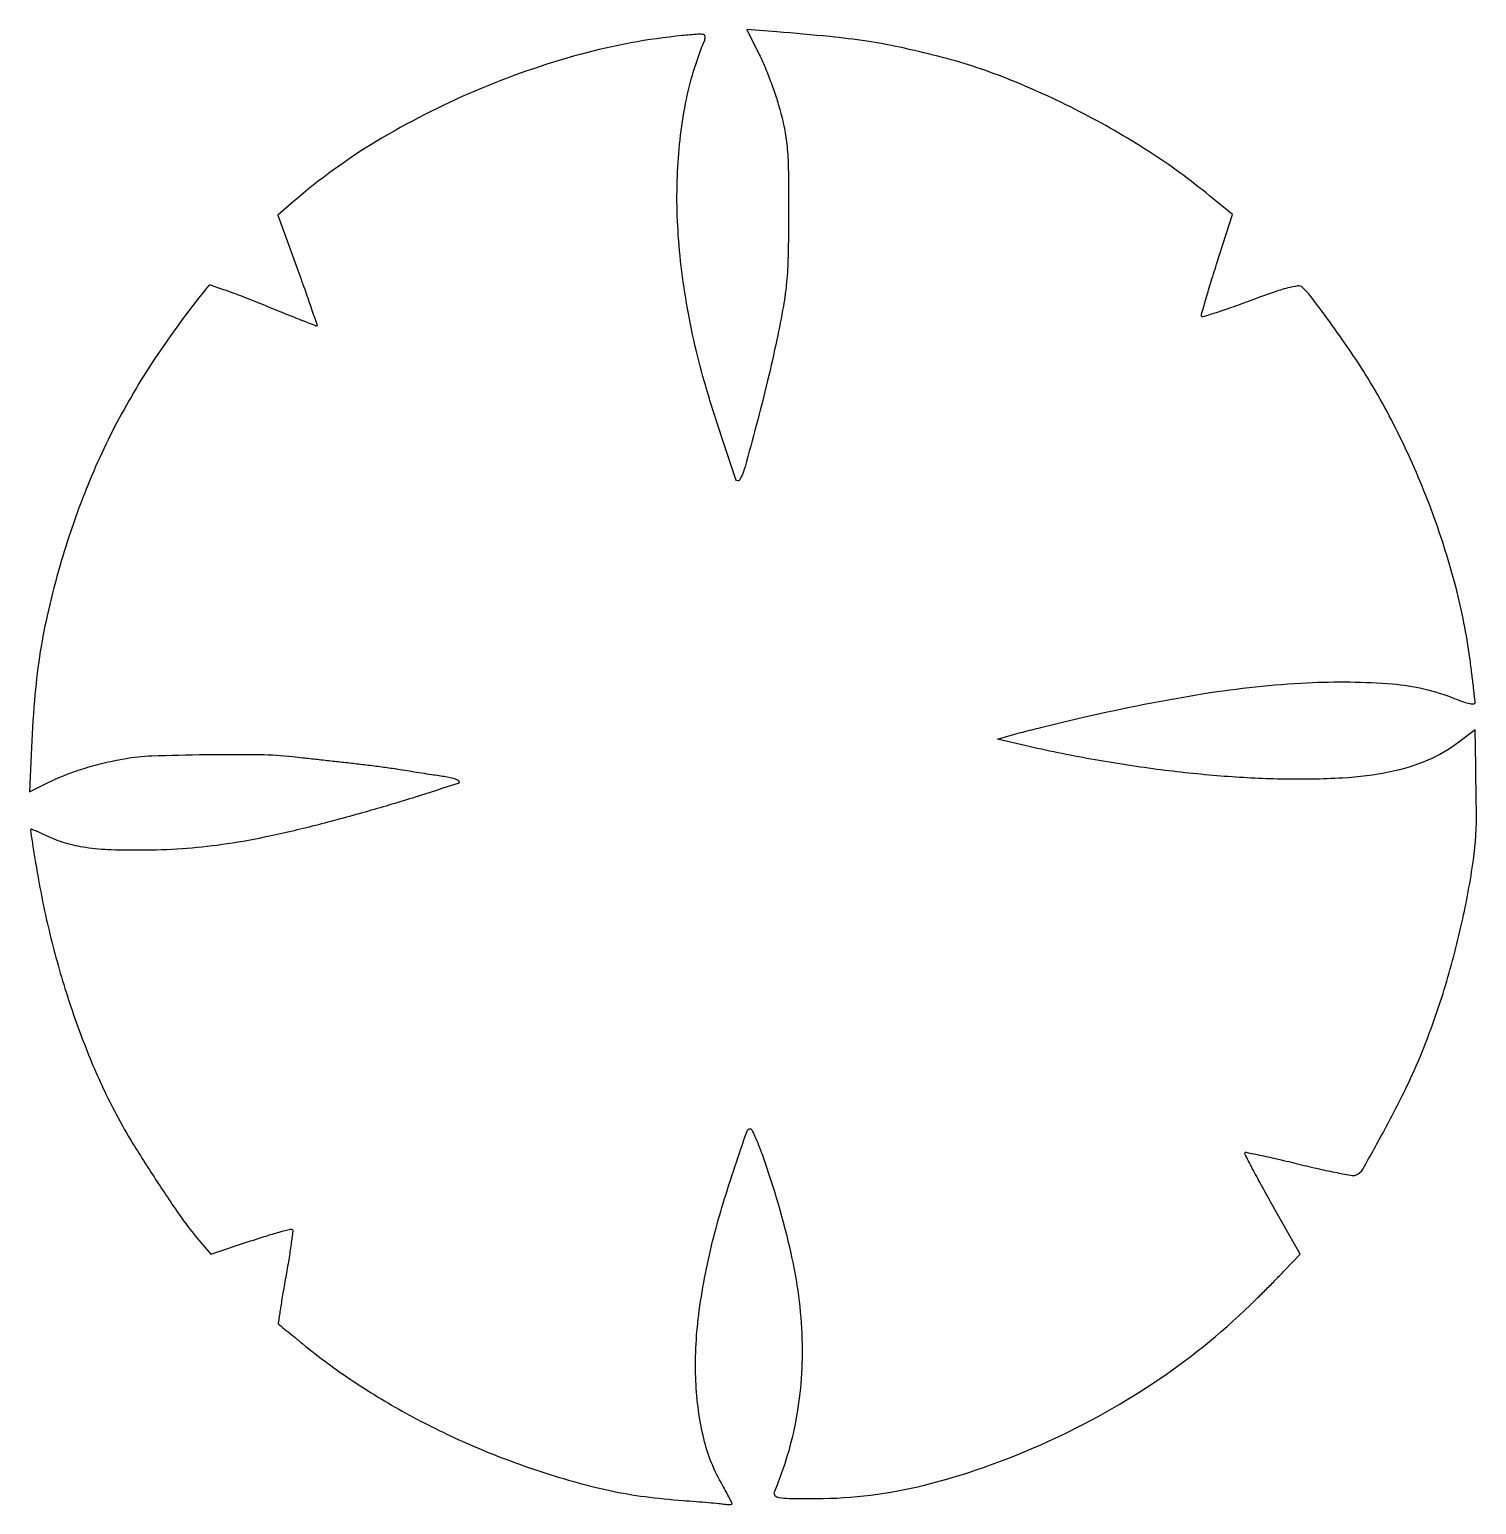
# Model space of a CAD drawing. Extents: x 0 to 395, y 0 to 403.
import ezdxf

# ---------------------------------------------------------------- set-up
doc = ezdxf.new("R2010")
doc.units = 0

msp = doc.modelspace()

# ---------------------------------------------------------------- linework, layer by layer
msp.add_lwpolyline([(199.443642, 396.368268, -0.017313), (200.922727, 393.128301, -0.009177), (202.540923, 389.020679, -0.009122), (204.043649, 384.754668, -0.013957), (205.174432, 381, -0.019185), (206.421251, 375.583556, -0.026855), (207.08554, 370.662827, -0.017188), (207.379657, 364.289537, -0.003508), (207.433009, 353, -0.004372), (207.30353, 341.266822, -0.018154), (206.906648, 334.19762, -0.02117), (206.026403, 327.703416, -0.007513), (204.236523, 318.5, -0.007457), (201.715545, 307.33256, -0.005558), (198.614359, 295.087823, -0.003347), (195.538783, 283.793304, -0.056803), (194.089115, 280.226491, -0.652338), (193.048732, 280.314886, -0.003245), (188.632514, 293.486186, -0.009065), (184.460795, 307.025368, -0.015432), (181.532076, 318.5, -0.028757), (177.792807, 341.446278, -0.035165), (177.059687, 363.167947, -0.03827), (179.313942, 383.02057, -0.051228), (184.526701, 400.366349, 0.135425), (184.650276, 401.349089, 0.318767), (184.166577, 401.856691, 0.068111), (182.69227, 401.93982, 0.004399), (178.401636, 401.559177, 0.042302), (150.495728, 396.428279, 0.034312), (121.749587, 386.42167, 0.034459), (94.788617, 372.642468, 0.04396), (72.231112, 356.222178), (67.962223, 352.5), (73.378807, 337.5, -0.001532), (75.441327, 331.733063, -0.002522), (77.145888, 326.842296, -0.00029), (78.638199, 322.48177, -0.273809), (78.596647, 322.282285, -0.310158), (78.406657, 322.237916, -0.000324), (74.219967, 323.874915, -0.002747), (69.52027, 325.74586, -0.001664), (63.976397, 328.00973, 0.00539), (58.404942, 330.236563, 0.00874), (53.617592, 331.994812, 0.003159), (49.521019, 333.389661, 0.312175), (48.963857, 333.227445, 0.02222), (35.10798, 314.534545, 0.027299), (23.962414, 295.892414, 0.027804), (15.074795, 276.445355, 0.024653), (7.992951, 255.342915, 0.013302), (4.893198, 243.095343, 0.018328), (2.809892, 231.940289, 0.016917), (1.441034, 220.000702, 0.00918), (0.526087, 205.253175), (0.079018, 195.00635), (4.789509, 197.364897, -0.021051), (9.525008, 199.491646, -0.018595), (14.620879, 201.310479, -0.017655), (20.103458, 202.829809, -0.014885), (26, 204.057435, -0.035049), (33.504285, 204.851531, -0.005617), (48.247314, 205.207274, -0.006187), (63.068893, 205.214958, -0.025638), (72, 204.650478, 0.000751), (74.75996, 204.337598, 0.000273), (78.675, 203.901892, 0.000271), (82.95969, 203.429762, 0.000323), (87, 202.989413, -0.003049), (91.0403, 202.526759, -0.002547), (95.325, 201.987469, -0.00257), (99.239329, 201.454052, -0.007016), (102, 201.023787, 0.002159), (104.433891, 200.620195, 0.001469), (107.20625, 200.18112, 0.00148), (109.88413, 199.773182, 0.002976), (112, 199.470127, -0.012975), (113.779898, 199.178762, -0.016434), (115.405934, 198.81332, -0.014531), (116.731308, 198.427902, -0.114985), (117.27552, 198.100931, -0.56546), (117.086623, 197.288524, -0.00196), (105.476237, 193.580267, -0.007134), (92.645843, 189.738037, -0.006066), (79, 186.041171, -0.010282), (65.673928, 182.894674, -0.01591), (54.03877, 180.783583, -0.017421), (43.131463, 179.547639, -0.016836), (32.039434, 179.055654, -0.010798), (22.392843, 179.161162, -0.027911), (15.461907, 179.775036, -0.036895), (9.902005, 181.00611, -0.039624), (4.719991, 183.021197, 0.006701), (3.143573, 183.756947, 0.010738), (1.777108, 184.337577, 0.004769), (0.618392, 184.788048, 0.296557), (0.41293, 184.743106, 0.237062), (0.338069, 184.512057, 0.000476), (0.941039, 180.605787, 0.003103), (1.654513, 176.193361, 0.001902), (2.547698, 171, 0.018478), (6.188416, 154.008523, 0.017882), (11.107462, 137.142828, 0.018393), (17.040483, 121.203172, 0.023375), (23.724506, 107, 0.016287), (28.349725, 98.906259, 0.007241), (34.943579, 88.532864, 0.006895), (41.633268, 78.63809, 0.024694), (46.297295, 72.599448), (49.629901, 68.698897), (60.494134, 72.336931, -0.005089), (64.694377, 73.69606, -0.008134), (68.311567, 74.761725, -0.002924), (71.411969, 75.601092, -0.267077), (71.850515, 75.482818, -0.232209), (72.004107, 75.033038, -0.002148), (71.529521, 71.446521, -0.006668), (70.90363, 67.282505, -0.004193), (70.066667, 62.433333, 0.00291), (69.219609, 57.599714, 0.004738), (68.563427, 53.486175, 0.001009), (68.031438, 49.885651, 0.273935), (68.145335, 49.608629, -0.009627), (68.411466, 49.399848, -0.000102), (70.225573, 47.918763, -0.000325), (72.315962, 46.209138, -0.000211), (74.728957, 44.231348, 0.025169), (88.533868, 34.023673, 0.022155), (103.882067, 24.780325, 0.021681), (120.347795, 16.736737, 0.021476), (137.5, 10.121318, 0.011494), (148.767286, 6.609052, 0.017925), (158.633088, 4.159755, 0.018972), (168.222709, 2.518029, 0.015303), (178.623214, 1.463873, -0.001984), (182.186823, 1.198336, -0.002348), (185.553382, 0.918132, -0.002046), (188.392587, 0.656679, -0.014894), (189.75, 0.485141, 0.018363), (190.612706, 0.382195, 0.031207), (191.339063, 0.36792, 0.033836), (191.87081, 0.426858, 0.362979), (192, 0.581369, 0.118411), (191.924479, 0.895794, 0.002088), (191.120011, 2.457679, 0.005123), (190.152355, 4.271647, 0.003378), (189.004294, 6.338397, -0.073709), (184.06778, 19.19332, -0.047506), (182.081648, 35.055863, -0.041301), (183.050622, 53.343938, -0.02935), (187.014317, 73.5, -0.010318), (189.579781, 82.645428, -0.00771), (192.769419, 92.618552, -0.001837), (196.102874, 102.394052, -0.31991), (196.953008, 103, -0.283379), (197.354711, 102.752453, -0.0082), (198.263515, 100.870312, -0.014233), (199.267195, 98.528935, -0.009036), (200.308245, 95.75, -0.029279), (208.045964, 69.025117, -0.04713), (211.095899, 45.531078, -0.053371), (209.558189, 24.132064, -0.054853), (203.520898, 3.75, 0.303429), (203.700561, 2.823962, 0.160994), (204.787601, 2.270802, 0.035044), (207.592288, 2.041966, 0.002838), (214.985927, 2, 0.061747), (244.533247, 5.662903, 0.043108), (276.30609, 16.646774, 0.041608), (307.032929, 33.519551, 0.04577), (333.5, 54.783277, 0.003141), (335.729147, 56.96467, 0.001986), (338.303323, 59.535895, 0.001994), (340.812788, 62.082701, 0.003674), (342.83046, 64.177359), (347.16092, 68.739668), (339.457701, 82.413742, -0.003047), (336.531147, 87.683537, -0.005009), (334.127399, 92.181153, -0.001046), (332.077634, 96.130757, -0.326409), (332.129279, 96.462612, -0.252939), (332.478935, 96.566921, -0.001021), (336.59872, 95.699086, -0.004665), (341.303379, 94.652028, -0.002878), (346.818088, 93.337062, 0.00463), (352.390222, 92.029016, 0.006943), (357.279473, 91.00006, 0.003267), (361.437096, 90.213369, 0.137578), (362.330786, 90.296693, 0.174674), (364.388009, 92.07306, 0.004476), (370.385488, 102.955013, 0.010371), (376.191525, 114.271941, 0.017447), (380.528768, 124.026297, 0.021645), (386.548911, 141.03314, 0.019002), (391.3737, 159.247891, 0.019702), (394.524588, 176.413372, 0.040874), (395.346732, 190, -0.001084), (395.318045, 191.50208, -0.000149), (395.266064, 194.627747, -0.000171), (395.206877, 198.329663, -0.000145), (395.146781, 202.243395), (395, 211.98679), (390.534385, 208.578109, -0.063433), (382.024726, 203.646045, -0.048455), (371.739178, 200.44473, -0.03805), (358.787051, 198.766645, -0.018201), (342, 198.491599, -0.015022), (325.500362, 199.318204, -0.012509), (308.035389, 201.160828, -0.012102), (290.053684, 203.958255, -0.011655), (272, 207.652586), (264.5, 209.370353), (268.844728, 210.649117, -0.009671), (271.397535, 211.347121, -0.001573), (276.38198, 212.590251, -0.001734), (282.25942, 214.014875, -0.001526), (288.402351, 215.46152, -0.017228), (320.914272, 221.841691, -0.027262), (349.15047, 224.812165, -0.032218), (372.401318, 224.484103, -0.075886), (389.25, 220.539018, 0.011358), (391.8096, 219.579168, 0.036389), (393.567824, 219.105207, 0.06789), (394.645803, 219.045868, 0.390804), (395, 219.429822, 0.028908), (394.951208, 220.273048, 0.001037), (394.571142, 223.488015, 0.001907), (394.099399, 227.286562, 0.001334), (393.540059, 231.56358, 0.03076), (389.769513, 250.733638, 0.024164), (383.428271, 270.944279, 0.023801), (375.028679, 290.814416, 0.026911), (365.077825, 308.971273, 0.011291), (360.674872, 315.72494, 0.007291), (355.288516, 323.351828, 0.005107), (350.090028, 330.338421, 0.057103), (347.695432, 332.837806, 0.211858), (346.489454, 333.178308, 0.028307), (343.836812, 332.643463, 0.020199), (339.826133, 331.420586, 0.005154), (333.435856, 329.11218, -0.004425), (328.458441, 327.305951, -0.007359), (324.22921, 325.883095, -0.002164), (320.590683, 324.735633, -0.391874), (320.259328, 324.893982, -0.164848), (320.234904, 325.369893, -0.001155), (321.360216, 329.316096, -0.004281), (322.703972, 333.841186, -0.002707), (324.344994, 339.096982), (328.671331, 352.693965), (322.470519, 357.796401, 0.029318), (305.855114, 369.908624, 0.024143), (286.846248, 380.868564, 0.024358), (267.094659, 389.832341, 0.031954), (248.255108, 395.938652, 0.00954), (237.797719, 398.392375, 0.015391), (228.800938, 400.03519, 0.01292), (218.679748, 401.29661, 0.004682), (204.258049, 402.580509), (196.016098, 403.236535)], format="xyb", close=True)

doc.saveas('drawing.dxf')
